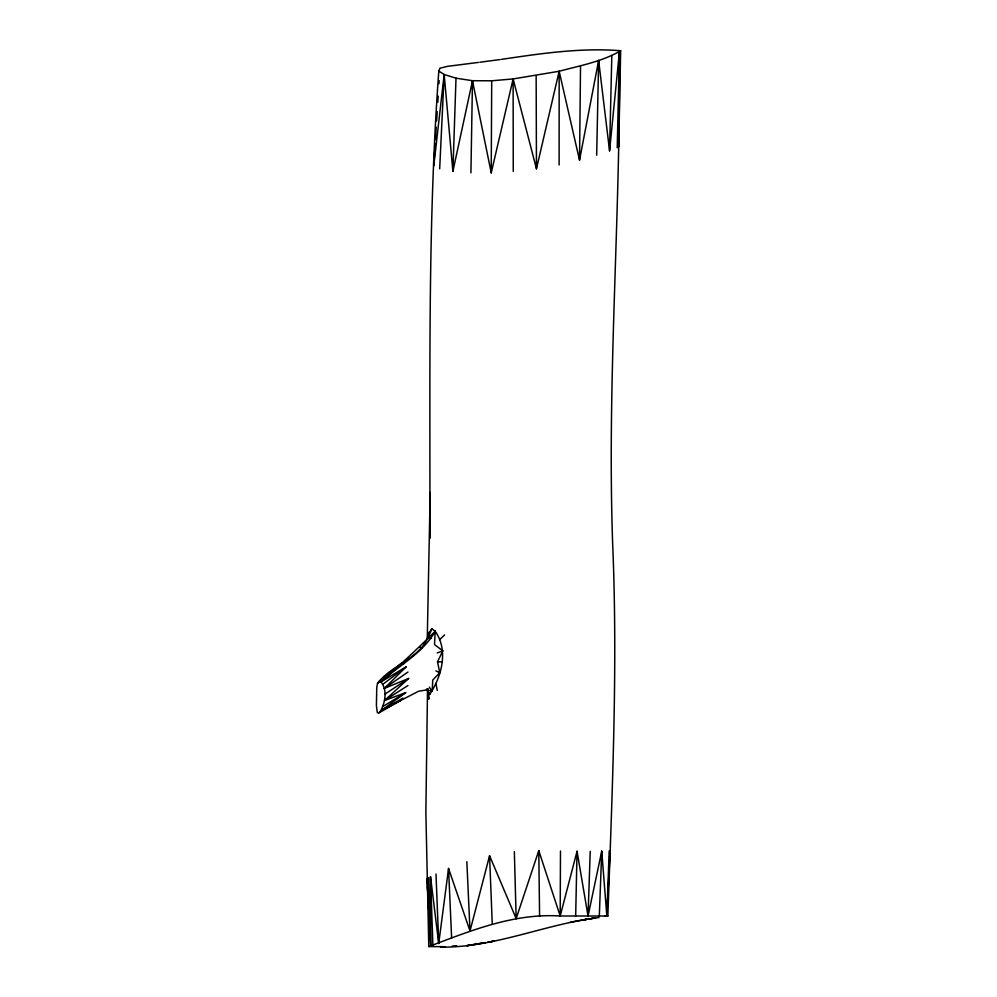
<?xml version="1.0" encoding="UTF-8"?>
<svg xmlns="http://www.w3.org/2000/svg" width="997" height="997" viewBox="0 0 997 997"><rect width="100%" height="100%" fill="white"/><g stroke="black" fill="none" stroke-linecap="round" stroke-linejoin="round"><path stroke-width="1.5" d="M559.118 164.991L559.155 71.261C579.868 65.652 602.063 61.702 620.657 50.735C580.777 47.557 540.997 53.514 501.653 59.346M427.514 689.313L425.869 812.468L428.785 946.577C470.908 930.6 514.053 913.053 560.189 915.994L560.488 851.039M559.155 71.261L536.461 168.792L513.119 78.937L491.222 172.867L491.708 80.794L513.119 78.937L559.155 71.261L579.531 160.218L598.636 60.431L609.566 150.834L619.399 51.969C620.657 215.975 606.911 379.807 612.657 543.801C617.903 667.89 612.146 791.992 607.858 916.006L604.531 916.069M427.302 637.195L430.193 492.393M579.531 160.218L580.528 65.927M430.206 512.271L429.832 538.343C430.38 382.549 427.414 226.606 438.805 71.074L439.951 68.207L447.616 66.325L478.46 62.412M470.92 172.867L472.478 80.707L456.003 78.177L444.163 74.526L438.805 71.074M596.68 155.245L598.636 60.431M620.657 50.735L618.713 146.709L618.614 143.605M575.668 915.969L577.051 851.276L560.189 915.994L607.858 916.006M617.23 147.73L619.399 51.969M609.566 150.834L611.822 55.483M382.524 709.789L418.615 691.245L427.003 689.874L429.732 694.423C441.708 676.302 448.725 650.592 435.24 631.263L431.863 628.783L429.47 632.123L426.604 639.875M491.708 80.794L472.478 80.707L452.9 171.334L456.003 78.177M577.051 851.276L588.043 916.069L590.224 851.301M588.043 916.069L601.739 851.114L606.824 915.931L609.179 850.927M599.322 916.006L601.739 851.114M439.677 168.805L444.163 74.526L452.9 171.334M429.732 694.423L427.003 689.874L432.2 691.332L432.735 680.054L439.764 672.738L437.533 661.796L442.818 650.867L434.493 644.561L435.24 631.263C417.681 648.548 399.61 665.46 381.016 681.848L379.097 681.375L377.551 683.132L376.766 687.444L376.405 705.39L377.265 712.506L378.611 713.067L400.931 700.255L380.493 711.197L378.611 713.067M606.824 915.931L610.139 850.989L609.616 857.183M435.153 144.154L433.782 165.851L444.163 74.526M435.44 139.505L436.225 127.105M436.624 120.911L437.209 111.602M437.795 102.305L438.182 96.111M438.967 83.711L439.166 80.607M402.962 698.099L380.493 711.197C385.266 702.536 387.546 690.136 381.016 681.848C399.149 665.348 422.865 653.122 435.24 631.263M608.668 868.026L609.08 863.377M427.239 883.155L426.978 878.494L430.729 946.128L430.517 876.612L438.73 943.474L448.55 868.474L470.011 930.974L489.564 855.738L516.172 918.561L538.779 850.628L560.189 915.994M428.984 635.164L429.47 632.123L427.613 639.264M429.47 632.123C423.999 656.873 394.189 663.504 379.097 681.375M431.863 628.783L428.448 636.871L431.04 638.529M380.493 711.197L405.667 692.641L384.543 700.492L408.62 678.471L384.368 688.366L406.066 666.918L381.016 681.848M439.652 639.638L444.612 634.927M399.049 665.996L377.551 683.132L401.766 662.893L403.76 663.666M382.91 684.229L406.066 666.918M384.368 688.366L407.935 672.053M385.004 694.099L408.62 678.471M384.543 700.492L407.923 685.55M382.761 706.599L405.667 692.641M437.197 652.985L442.818 650.867M599.01 917.489L584.641 919.62L595.421 917.938C543.215 924.992 493.752 947.798 440.475 947.15M570.633 922.188L588.828 918.985M485.452 942.601L466.77 945.692L484.941 942.651M488.306 942.115L494.026 941.131L487.969 942.153M479.906 62.238L500.207 59.533M444.936 946.676L428.785 946.577M452.302 946.066L456.713 945.704M437.533 661.796L442.456 661.908M435.913 670.856L439.764 672.738M419.774 647.153L421.955 648.287M426.467 689.276L428.224 691.731L428.785 699.184L428.012 688.89M429.321 687.132L432.2 691.332M427.252 688.777L428.224 691.731L427.962 689.064M472.478 80.707L491.222 172.867M435.951 683.319L437.259 690.41M427.414 886.258L428.199 900.254M466.845 861.732L470.011 930.974M448.55 868.474L451.629 938.04M489.564 855.738L492.256 923.957M436.001 874.057L438.73 943.474M430.517 876.612L432.897 945.63M428.648 877.597L430.729 946.128M514.34 851.65L516.172 918.561M538.779 850.628L539.589 916.38M536.149 75.672L536.461 168.792M513.119 78.937L513.256 171.459"/></g></svg>
